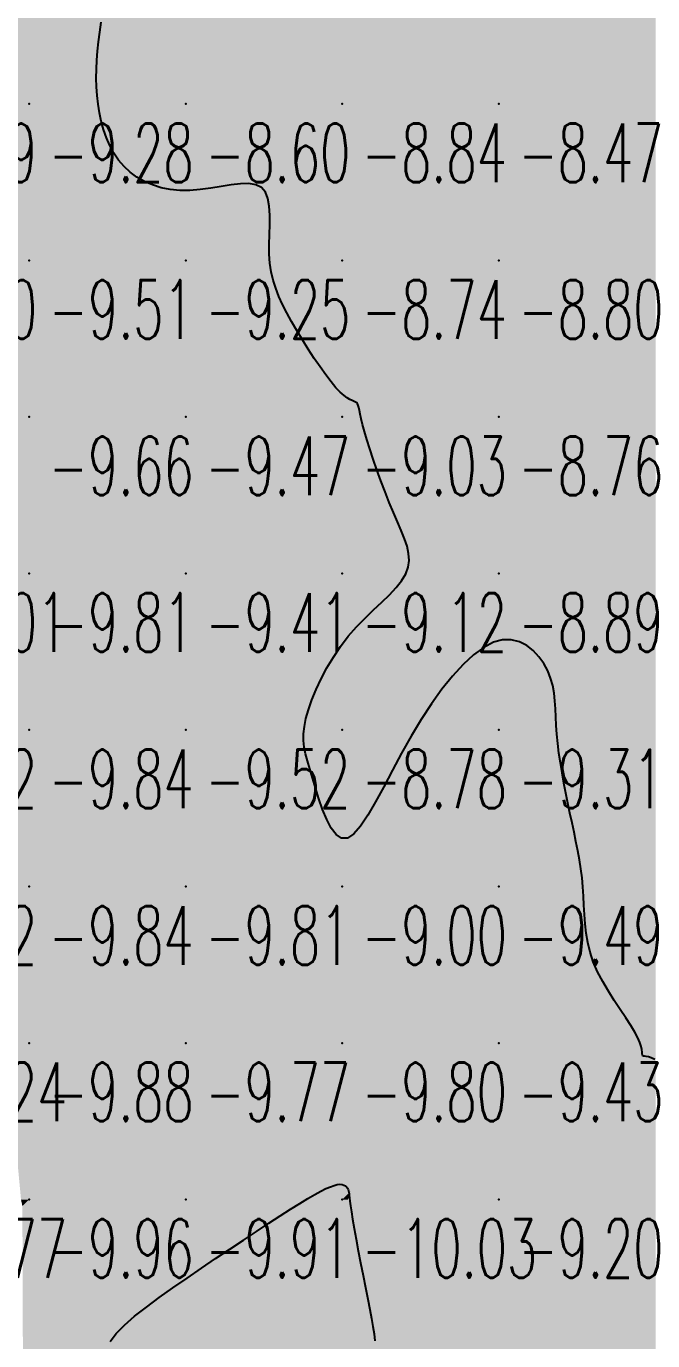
# Model space of a CAD drawing. Header units: millimetres. Extents: x 88261 to 90953, y 390274 to 392322.
# Drawn here: x 89790.1 to 89830.1, y 391978.2 to 392062.2 of the extents above; entities that cross this region are included whole.
import ezdxf
from ezdxf.enums import TextEntityAlignment as Align

# ---------------------------------------------------------------- set-up
doc = ezdxf.new("R2010")
doc.units = ezdxf.units.MM
doc.header["$LTSCALE"] = 25
for name, color, linetype in [('CN_03_00', 7, 'Continuous'), ('CN_04_00', 242, 'Continuous'), ('COTEAlt', 7, 'Continuous'), ('TN_COLORIAGE', 7, 'Continuous')]:
    doc.layers.add(name, color=color, linetype=linetype)
doc.styles.add('Simplex 1.0', font='Simplex.shx', dxfattribs={"width": 0.99, "height": 2.5})
doc.styles.get("Standard").update_dxf_attribs({"font": 'times.ttf'})

# ---------------------------------------------------------------- blocks, each defined once
blk = doc.blocks.new('COTE')
at = {"color": 0}
blk.add_point((0, 0), dxfattribs=at)
at = {"layer": 'COTEAlt'}
blk.add_attdef('ALT', text='', height=3.75, dxfattribs=at).set_placement((1.25, -1.25), align=Align.TOP_LEFT)

msp = doc.modelspace()

# ---------------------------------------------------------------- linework, layer by layer
at = {"layer": 'CN_03_00', "elevation": -9, "flags": 128}
msp.add_lwpolyline([(89830.198, 391996.186), (89829.979, 391996.296), (89829.8, 391996.358), (89829.659, 391996.387), (89829.552, 391996.399), (89829.476, 391996.407), (89829.429, 391996.427), (89829.407, 391996.472), (89829.398, 391996.548), (89829.39, 391996.66), (89829.37, 391996.814), (89829.326, 391997.014), (89829.245, 391997.264), (89829.115, 391997.57), (89828.923, 391997.936), (89828.662, 391998.366), (89828.345, 391998.851), (89827.99, 391999.383), (89827.615, 391999.953), (89827.238, 392000.552), (89826.878, 392001.169), (89826.551, 392001.796), (89826.277, 392002.424), (89826.068, 392003.045), (89825.919, 392003.658), (89825.816, 392004.263), (89825.75, 392004.862), (89825.708, 392005.456), (89825.68, 392006.044), (89825.652, 392006.628), (89825.615, 392007.208), (89825.558, 392007.786), (89825.483, 392008.363), (89825.391, 392008.941), (89825.286, 392009.523), (89825.17, 392010.111), (89825.046, 392010.707), (89824.917, 392011.313), (89824.784, 392011.931), (89824.652, 392012.562), (89824.521, 392013.203), (89824.397, 392013.848), (89824.28, 392014.493), (89824.174, 392015.132), (89824.082, 392015.76), (89824.007, 392016.372), (89823.951, 392016.963), (89823.914, 392017.53), (89823.888, 392018.073), (89823.863, 392018.597), (89823.828, 392019.104), (89823.77, 392019.596), (89823.681, 392020.077), (89823.549, 392020.55), (89823.363, 392021.018), (89823.114, 392021.479), (89822.805, 392021.916), (89822.439, 392022.308), (89822.021, 392022.633), (89821.553, 392022.871), (89821.041, 392022.999), (89820.487, 392022.997), (89819.897, 392022.842), (89819.275, 392022.52), (89818.627, 392022.042), (89817.961, 392021.425), (89817.286, 392020.685), (89816.608, 392019.84), (89815.936, 392018.907), (89815.277, 392017.903), (89814.639, 392016.844), (89814.029, 392015.753), (89813.447, 392014.663), (89812.894, 392013.614), (89812.371, 392012.644), (89811.877, 392011.792), (89811.413, 392011.098), (89810.979, 392010.6), (89810.575, 392010.337), (89810.202, 392010.333), (89809.858, 392010.558), (89809.543, 392010.967), (89809.254, 392011.514), (89808.99, 392012.154), (89808.751, 392012.843), (89808.534, 392013.535), (89808.34, 392014.185), (89808.166, 392014.758), (89808.018, 392015.264), (89807.9, 392015.722), (89807.817, 392016.151), (89807.774, 392016.57), (89807.774, 392016.999), (89807.825, 392017.457), (89807.929, 392017.964), (89808.091, 392018.533), (89808.309, 392019.156), (89808.58, 392019.819), (89808.901, 392020.506), (89809.27, 392021.205), (89809.683, 392021.9), (89810.137, 392022.577), (89810.631, 392023.223), (89811.157, 392023.826), (89811.701, 392024.388), (89812.244, 392024.915), (89812.767, 392025.412), (89813.253, 392025.884), (89813.682, 392026.338), (89814.037, 392026.778), (89814.298, 392027.209), (89814.454, 392027.638), (89814.511, 392028.071), (89814.482, 392028.515), (89814.381, 392028.976), (89814.221, 392029.462), (89814.015, 392029.979), (89813.776, 392030.534), (89813.516, 392031.134), (89813.248, 392031.782), (89812.979, 392032.465), (89812.714, 392033.165), (89812.46, 392033.865), (89812.221, 392034.547), (89812.004, 392035.195), (89811.814, 392035.791), (89811.658, 392036.319), (89811.538, 392036.764), (89811.449, 392037.13), (89811.385, 392037.427), (89811.337, 392037.662), (89811.3, 392037.843), (89811.264, 392037.979), (89811.223, 392038.077), (89811.169, 392038.146), (89811.097, 392038.194), (89811.002, 392038.236), (89810.883, 392038.284), (89810.737, 392038.352), (89810.563, 392038.454), (89810.356, 392038.605), (89810.117, 392038.817), (89809.841, 392039.105), (89809.529, 392039.478), (89809.187, 392039.925), (89808.825, 392040.432), (89808.451, 392040.984), (89808.073, 392041.565), (89807.701, 392042.162), (89807.344, 392042.758), (89807.009, 392043.338), (89806.706, 392043.893), (89806.435, 392044.426), (89806.199, 392044.945), (89805.998, 392045.461), (89805.835, 392045.98), (89805.71, 392046.513), (89805.624, 392047.066), (89805.58, 392047.65), (89805.574, 392048.267), (89805.591, 392048.902), (89805.612, 392049.533), (89805.617, 392050.14), (89805.586, 392050.701), (89805.502, 392051.195), (89805.343, 392051.602), (89805.091, 392051.901), (89804.732, 392052.078), (89804.279, 392052.149), (89803.747, 392052.138), (89803.154, 392052.071), (89802.517, 392051.969), (89801.854, 392051.859), (89801.181, 392051.763), (89800.517, 392051.706), (89799.875, 392051.707), (89799.261, 392051.768), (89798.677, 392051.886), (89798.127, 392052.06), (89797.612, 392052.285), (89797.136, 392052.56), (89796.701, 392052.882), (89796.31, 392053.249), (89795.965, 392053.656), (89795.663, 392054.1), (89795.404, 392054.576), (89795.184, 392055.076), (89795, 392055.598), (89794.851, 392056.134), (89794.734, 392056.681), (89794.647, 392057.232), (89794.586, 392057.783), (89794.551, 392058.337), (89794.539, 392058.894), (89794.549, 392059.459), (89794.577, 392060.032), (89794.623, 392060.617), (89794.684, 392061.217), (89794.758, 392061.833), (89794.843, 392062.467)], dxfattribs=at)
at = {"layer": 'CN_04_00', "elevation": -10, "flags": 128}
msp.add_lwpolyline([(89795.415, 391978.169), (89795.805, 391978.676), (89796.337, 391979.216), (89796.987, 391979.783), (89797.734, 391980.372), (89798.556, 391980.978), (89799.43, 391981.596), (89800.334, 391982.219), (89801.248, 391982.844), (89802.159, 391983.461), (89803.056, 391984.065), (89803.928, 391984.648), (89804.764, 391985.202), (89805.553, 391985.72), (89806.285, 391986.195), (89806.948, 391986.618), (89807.534, 391986.986), (89808.047, 391987.298), (89808.492, 391987.559), (89808.877, 391987.77), (89809.206, 391987.936), (89809.486, 391988.06), (89809.724, 391988.145), (89809.925, 391988.194), (89810.095, 391988.21), (89810.238, 391988.198), (89810.355, 391988.162), (89810.449, 391988.108), (89810.523, 391988.04), (89810.579, 391987.962), (89810.62, 391987.879), (89810.649, 391987.796), (89810.667, 391987.714), (89810.68, 391987.621), (89810.692, 391987.503), (89810.708, 391987.343), (89810.733, 391987.126), (89810.77, 391986.838), (89810.825, 391986.462), (89810.903, 391985.984), (89811.006, 391985.395), (89811.131, 391984.715), (89811.271, 391983.971), (89811.42, 391983.188), (89811.574, 391982.395), (89811.725, 391981.616), (89811.869, 391980.88), (89811.999, 391980.211), (89812.11, 391979.63), (89812.202, 391979.118), (89812.274, 391978.652), (89812.325, 391978.205)], dxfattribs=at)
at = {"layer": 'TN_COLORIAGE', "color": 181}
for points in [[(89780.249, 392057.239, -9.421), (89790.249, 392057.239, -9.421), (89790.249, 392067.239, -9.421)], [(89780.249, 392067.239, -9.421), (89780.249, 392057.239, -9.421), (89790.249, 392067.239, -9.421)], [(89790.249, 392067.239, -9), (89795.634, 392067.239, -9), (89790.249, 392057.239, -9), (89794.638, 392061.629, -9)], [(89794.357, 392057.239, -9.282), (89794.638, 392061.629, -9.282), (89790.249, 392057.239, -9.282)], [(89780.249, 392057.239, -9.282), (89780.249, 392047.239, -9.282), (89790.249, 392057.239, -9.282)], [(89780.249, 392047.239, -9.282), (89790.249, 392047.239, -9.282), (89790.249, 392057.239, -9.282)], [(89790.249, 392047.239, -9), (89795.814, 392052.804, -9), (89790.249, 392057.239, -9), (89794.357, 392057.239, -9)], [(89790.249, 392047.239, -9), (89795.814, 392052.804, -9), (89800.249, 392047.239, -9), (89800.249, 392051.037, -9)], [(89805.129, 392047.239, -9.248), (89806.292, 392053.283, -9.248), (89800.249, 392047.239, -9.248)], [(89800.249, 392051.037, -9.248), (89806.292, 392053.283, -9.248), (89800.249, 392047.239, -9.248)], [(89780.249, 392037.239, -9.508), (89790.249, 392037.239, -9.508), (89790.249, 392047.239, -9.508)], [(89780.249, 392047.239, -9.508), (89780.249, 392037.239, -9.508), (89790.249, 392047.239, -9.508)], [(89790.249, 392047.239, -9.248), (89790.249, 392037.239, -9.248), (89800.249, 392047.239, -9.248)], [(89790.249, 392037.239, -9.248), (89800.249, 392037.239, -9.248), (89800.249, 392047.239, -9.248)], [(89800.249, 392037.239, -9), (89806.67, 392043.66, -9), (89800.249, 392047.239, -9), (89805.129, 392047.239, -9)], [(89800.249, 392037.239, -9), (89806.67, 392043.66, -9), (89810.249, 392037.239, -9), (89810.249, 392038.15, -9)], [(89810.249, 392038.15, -9.026), (89811.381, 392038.372, -9.026), (89810.249, 392037.239, -9.026)], [(89811.243, 392037.239, -9.026), (89811.381, 392038.372, -9.026), (89810.249, 392037.239, -9.026)], [(89780.249, 392027.97, -9.663), (89780.673, 392027.664, -9.663), (89780.249, 392037.239, -9.663), (89790.249, 392037.239, -9.663)], [(89780.99, 392027.239, -9.663), (89780.673, 392027.664, -9.663), (89790.249, 392027.239, -9.663), (89790.249, 392037.239, -9.663)], [(89790.249, 392027.239, -9.467), (89800.249, 392027.239, -9.467), (89800.249, 392037.239, -9.467)], [(89790.249, 392037.239, -9.467), (89790.249, 392027.239, -9.467), (89800.249, 392037.239, -9.467)], [(89800.249, 392027.239, -9.026), (89810.249, 392027.239, -9.026), (89810.249, 392037.239, -9.026)], [(89800.249, 392037.239, -9.026), (89800.249, 392027.239, -9.026), (89810.249, 392037.239, -9.026)], [(89810.249, 392027.239, -9), (89813.591, 392030.582, -9), (89810.249, 392037.239, -9), (89811.243, 392037.239, -9)], [(89813.591, 392030.582, -9.118), (89815.487, 392027.239, -9.118), (89810.249, 392027.239, -9.118)], [(89780.249, 392017.239, -9.814), (89790.249, 392017.239, -9.814), (89790.249, 392027.239, -9.814)], [(89780.249, 392025.638, -9.814), (89780.99, 392027.239, -9.814), (89780.249, 392017.239, -9.814), (89790.249, 392027.239, -9.814)], [(89790.249, 392027.239, -9.409), (89790.249, 392017.239, -9.409), (89800.249, 392027.239, -9.409)], [(89790.249, 392017.239, -9.409), (89800.249, 392017.239, -9.409), (89800.249, 392027.239, -9.409)], [(89800.249, 392027.239, -9.118), (89800.249, 392017.239, -9.118), (89810.249, 392027.239, -9.118)], [(89800.249, 392017.239, -9), (89807.3, 392017.239, -9), (89810.249, 392027.239, -9), (89810.249, 392023.715, -9)], [(89810.249, 392023.715, -9.118), (89815.487, 392027.239, -9.118), (89810.249, 392027.239, -9.118)], [(89814.335, 392017.239, -9.315), (89820.249, 392024.692, -9.315), (89820.249, 392017.239, -9.315)], [(89824.053, 392021.043, -9.315), (89820.249, 392024.692, -9.315), (89820.249, 392017.239, -9.315)], [(89823.716, 392017.239, -9.315), (89824.053, 392021.043, -9.315), (89820.249, 392017.239, -9.315)], [(89780.249, 392017.239, -9.836), (89780.249, 392007.239, -9.836), (89790.249, 392017.239, -9.836)], [(89780.249, 392007.239, -9.836), (89790.249, 392007.239, -9.836), (89790.249, 392017.239, -9.836)], [(89790.249, 392007.239, -9.52), (89800.249, 392007.239, -9.52), (89800.249, 392017.239, -9.52)], [(89790.249, 392017.239, -9.52), (89790.249, 392007.239, -9.52), (89800.249, 392017.239, -9.52)], [(89800.249, 392007.239, -9), (89808.122, 392015.113, -9), (89800.249, 392017.239, -9), (89807.3, 392017.239, -9)], [(89810.249, 392007.239, -9.315), (89820.249, 392007.239, -9.315), (89820.249, 392017.239, -9.315)], [(89820.249, 392017.239, -9), (89814.335, 392017.239, -9), (89810.249, 392007.239, -9), (89810.249, 392007.417, -9)], [(89820.249, 392007.239, -9), (89824.786, 392011.777, -9), (89820.249, 392017.239, -9), (89823.716, 392017.239, -9)], [(89800.249, 392007.239, -9), (89808.122, 392015.113, -9), (89810.249, 392007.239, -9), (89810.249, 392007.417, -9)], [(89824.786, 392011.777, -9.493), (89825.845, 392007.239, -9.493), (89820.249, 392007.239, -9.493)], [(89786.291, 392003.281, -9.819), (89780.249, 392002.929, -9.819), (89790.249, 392007.239, -9.819), (89780.249, 392007.239, -9.819)], [(89786.929, 391997.239, -9.843), (89786.291, 392003.281, -9.843), (89790.249, 391997.239, -9.843), (89790.249, 392007.239, -9.843)], [(89790.249, 392007.239, -9.805), (89790.249, 391997.239, -9.805), (89800.249, 392007.239, -9.805)], [(89790.249, 391997.239, -9.805), (89800.249, 391997.239, -9.805), (89800.249, 392007.239, -9.805)], [(89800.249, 392007.239, -9.004), (89800.249, 391997.239, -9.004), (89810.249, 392007.239, -9.004)], [(89800.249, 391997.239, -9.004), (89810.249, 391997.239, -9.004), (89810.249, 392007.239, -9.004)], [(89810.249, 392007.239, -9.493), (89810.249, 391997.239, -9.493), (89820.249, 392007.239, -9.493)], [(89810.249, 391997.239, -9.493), (89820.249, 391997.239, -9.493), (89820.249, 392007.239, -9.493)], [(89820.249, 392007.239, -9), (89825.845, 392007.239, -9), (89820.249, 391997.239, -9), (89825.525, 392002.516, -9)], [(89825.525, 392002.516, -9.433), (89829.715, 391997.239, -9.433), (89820.249, 391997.239, -9.433)], [(89786.929, 391997.239, -9.881), (89788.914, 391995.904, -9.881), (89790.249, 391997.239, -9.881)], [(89789.731, 391987.239, -9.881), (89788.914, 391995.904, -9.881), (89790.249, 391987.239, -9.881), (89790.249, 391997.239, -9.881)], [(89790.249, 391997.239, -9.772), (89790.249, 391987.239, -9.772), (89800.249, 391997.239, -9.772)], [(89790.249, 391987.239, -9.772), (89800.249, 391987.239, -9.772), (89800.249, 391997.239, -9.772)], [(89800.249, 391997.239, -9.798), (89800.249, 391987.239, -9.798), (89810.249, 391997.239, -9.798)], [(89807.798, 391987.239, -9.798), (89810.249, 391988.544, -9.798), (89800.249, 391987.239, -9.798), (89810.249, 391997.239, -9.798)], [(89810.249, 391988.544, -9.433), (89810.757, 391987.748, -9.433), (89810.249, 391997.239, -9.433), (89820.249, 391997.239, -9.433)], [(89810.757, 391987.748, -9.198), (89810.614, 391987.239, -9.198), (89820.249, 391997.239, -9.198), (89820.249, 391987.239, -9.198)], [(89820.249, 391997.239, -9), (89829.715, 391997.239, -9), (89820.249, 391987.239, -9), (89829.153, 391996.144, -9)], [(89830.249, 391987.239, -9), (89830.249, 391996.747, -9), (89820.249, 391987.239, -9), (89829.153, 391996.144, -9)], [(89789.731, 391987.239, -9.958), (89789.819, 391986.81, -9.958), (89790.249, 391987.239, -9.958)], [(89789.851, 391977.239, -9.958), (89789.819, 391986.81, -9.958), (89790.249, 391977.239, -9.958), (89790.249, 391987.239, -9.958)], [(89790.249, 391987.239, -9.906), (89790.249, 391977.239, -9.906), (89800.249, 391987.239, -9.906)], [(89793.21, 391977.239, -9.906), (89800.249, 391982.209, -9.906), (89790.249, 391977.239, -9.906), (89800.249, 391987.239, -9.906)], [(89807.798, 391987.239, -9.906), (89800.249, 391982.209, -9.906), (89800.249, 391987.239, -9.906)], [(89810.614, 391987.239, -9.198), (89812.207, 391979.197, -9.198), (89820.249, 391987.239, -9.198)], [(89812.552, 391977.239, -9.198), (89812.207, 391979.197, -9.198), (89820.249, 391977.239, -9.198), (89820.249, 391987.239, -9.198)], [(89820.249, 391987.239, -9.472), (89820.249, 391977.239, -9.472), (89830.249, 391987.239, -9.472)], [(89820.249, 391977.239, -9.472), (89830.249, 391977.239, -9.472), (89830.249, 391987.239, -9.472)]]:
    msp.add_solid(points, dxfattribs=at)
at = {"layer": 'TN_COLORIAGE', "color": 171}
for points in [[(89794.638, 392061.629, -8.595), (89794.357, 392057.239, -8.595), (89800.249, 392067.239, -8.595), (89800.249, 392057.239, -8.595)], [(89794.638, 392061.629, -8.639), (89795.634, 392067.239, -8.639), (89800.249, 392067.239, -8.639)], [(89800.249, 392057.239, -8.679), (89810.249, 392057.239, -8.679), (89810.249, 392067.239, -8.679)], [(89800.249, 392067.239, -8.679), (89800.249, 392057.239, -8.679), (89810.249, 392067.239, -8.679)], [(89810.249, 392067.239, -8.455), (89810.249, 392057.239, -8.455), (89820.249, 392067.239, -8.455)], [(89810.249, 392057.239, -8.455), (89820.249, 392057.239, -8.455), (89820.249, 392067.239, -8.455)], [(89820.249, 392057.239, -8.162), (89830.249, 392057.239, -8.162), (89830.249, 392067.239, -8.162)], [(89820.249, 392067.239, -8.162), (89820.249, 392057.239, -8.162), (89830.249, 392067.239, -8.162)], [(89794.357, 392057.239, -8.595), (89795.814, 392052.804, -8.595), (89800.249, 392057.239, -8.595)], [(89800.249, 392051.037, -8.595), (89795.814, 392052.804, -8.595), (89800.249, 392057.239, -8.595)], [(89806.292, 392053.283, -8.595), (89800.249, 392051.037, -8.595), (89810.249, 392057.239, -8.595), (89800.249, 392057.239, -8.595)], [(89806.292, 392053.283, -8.74), (89805.129, 392047.239, -8.74), (89810.249, 392057.239, -8.74), (89810.249, 392047.239, -8.74)], [(89810.249, 392047.239, -8.475), (89820.249, 392047.239, -8.475), (89820.249, 392057.239, -8.475)], [(89810.249, 392057.239, -8.475), (89810.249, 392047.239, -8.475), (89820.249, 392057.239, -8.475)], [(89820.249, 392047.239, -8.143), (89830.249, 392047.239, -8.143), (89830.249, 392057.239, -8.143)], [(89820.249, 392057.239, -8.143), (89820.249, 392047.239, -8.143), (89830.249, 392057.239, -8.143)], [(89805.129, 392047.239, -8.74), (89806.67, 392043.66, -8.74), (89810.249, 392047.239, -8.74)], [(89810.249, 392038.15, -8.74), (89806.67, 392043.66, -8.74), (89810.249, 392047.239, -8.74)], [(89811.381, 392038.372, -8.74), (89810.249, 392038.15, -8.74), (89820.249, 392047.239, -8.74), (89810.249, 392047.239, -8.74)], [(89811.381, 392038.372, -8.764), (89811.243, 392037.239, -8.764), (89820.249, 392047.239, -8.764), (89820.249, 392037.239, -8.764)], [(89820.249, 392047.239, -8.329), (89820.249, 392037.239, -8.329), (89830.249, 392047.239, -8.329)], [(89820.249, 392037.239, -8.329), (89830.249, 392037.239, -8.329), (89830.249, 392047.239, -8.329)], [(89811.243, 392037.239, -8.764), (89813.591, 392030.582, -8.764), (89820.249, 392037.239, -8.764)], [(89815.487, 392027.239, -8.764), (89813.591, 392030.582, -8.764), (89820.249, 392027.239, -8.764), (89820.249, 392037.239, -8.764)], [(89820.249, 392027.239, -8.516), (89830.249, 392027.239, -8.516), (89830.249, 392037.239, -8.516)], [(89820.249, 392037.239, -8.516), (89820.249, 392027.239, -8.516), (89830.249, 392037.239, -8.516)], [(89815.487, 392027.239, -8.782), (89810.249, 392023.715, -8.782), (89820.249, 392027.239, -8.782), (89810.249, 392017.239, -8.782)], [(89820.249, 392024.692, -8.782), (89814.335, 392017.239, -8.782), (89820.249, 392027.239, -8.782), (89810.249, 392017.239, -8.782)], [(89820.249, 392024.692, -8.487), (89824.053, 392021.043, -8.487), (89820.249, 392027.239, -8.487), (89830.249, 392027.239, -8.487)], [(89824.053, 392021.043, -8.407), (89823.716, 392017.239, -8.407), (89830.249, 392027.239, -8.407), (89830.249, 392017.239, -8.407)], [(89810.249, 392023.715, -8.782), (89807.3, 392017.239, -8.782), (89810.249, 392017.239, -8.782)], [(89807.3, 392017.239, -8.782), (89808.122, 392015.113, -8.782), (89810.249, 392017.239, -8.782)], [(89810.249, 392007.417, -8.782), (89808.122, 392015.113, -8.782), (89810.249, 392017.239, -8.782)], [(89810.249, 392007.417, -8.782), (89814.335, 392017.239, -8.782), (89810.249, 392017.239, -8.782)], [(89823.716, 392017.239, -8.407), (89824.786, 392011.777, -8.407), (89830.249, 392017.239, -8.407)], [(89825.845, 392007.239, -8.407), (89824.786, 392011.777, -8.407), (89830.249, 392007.239, -8.407), (89830.249, 392017.239, -8.407)], [(89825.525, 392002.516, -8.612), (89825.845, 392007.239, -8.612), (89830.249, 392007.239, -8.612)], [(89829.715, 391997.239, -8.612), (89825.525, 392002.516, -8.612), (89830.249, 391997.239, -8.612), (89830.249, 392007.239, -8.612)], [(89829.153, 391996.144, -8.976), (89829.715, 391997.239, -8.976), (89830.249, 391997.239, -8.976)], [(89829.153, 391996.144, -8.976), (89830.249, 391996.747, -8.976), (89830.249, 391997.239, -8.976)]]:
    msp.add_solid(points, dxfattribs=at)
at = {"layer": 'TN_COLORIAGE', "color": 191}
for points in [[(89810.249, 391988.544, -10.03), (89807.798, 391987.239, -10.03), (89810.249, 391987.239, -10.03)], [(89810.757, 391987.748, -10.03), (89810.249, 391988.544, -10.03), (89810.249, 391987.239, -10.03)], [(89800.249, 391977.239, -10), (89800.249, 391982.209, -10), (89810.249, 391987.239, -10), (89807.798, 391987.239, -10)], [(89800.249, 391977.239, -10.03), (89810.249, 391977.239, -10.03), (89810.249, 391987.239, -10.03)], [(89810.614, 391987.239, -10.03), (89810.757, 391987.748, -10.03), (89810.249, 391987.239, -10.03)], [(89810.249, 391977.239, -10), (89812.207, 391979.197, -10), (89810.249, 391987.239, -10), (89810.614, 391987.239, -10)], [(89800.249, 391982.209, -10.092), (89793.21, 391977.239, -10.092), (89800.249, 391977.239, -10.092)], [(89812.207, 391979.197, -10.195), (89812.552, 391977.239, -10.195), (89810.249, 391977.239, -10.195)]]:
    msp.add_solid(points, dxfattribs=at)

# ---------------------------------------------------------------- block references
at = {"layer": 'COTEAlt'}
ref = msp.add_blockref('COTE', (89780.249, 392057.239), dxfattribs=at)
ref.add_attrib('ALT', '-9.79', dxfattribs={"height": 3.75, "style": 'Simplex 1.0', "width": 0.6}).set_placement((89781.499, 392055.989), align=Align.TOP_LEFT)
ref = msp.add_blockref('COTE', (89790.249, 392057.239), dxfattribs=at)
ref.add_attrib('ALT', '-9.28', dxfattribs={"height": 3.75, "style": 'Simplex 1.0', "width": 0.6}).set_placement((89791.499, 392055.989), align=Align.TOP_LEFT)
ref = msp.add_blockref('COTE', (89800.249, 392057.239), dxfattribs=at)
ref.add_attrib('ALT', '-8.60', dxfattribs={"height": 3.75, "style": 'Simplex 1.0', "width": 0.6}).set_placement((89801.499, 392055.989), align=Align.TOP_LEFT)
ref = msp.add_blockref('COTE', (89810.249, 392057.239), dxfattribs=at)
ref.add_attrib('ALT', '-8.84', dxfattribs={"height": 3.75, "style": 'Simplex 1.0', "width": 0.6}).set_placement((89811.499, 392055.989), align=Align.TOP_LEFT)
ref = msp.add_blockref('COTE', (89820.249, 392057.239), dxfattribs=at)
ref.add_attrib('ALT', '-8.47', dxfattribs={"height": 3.75, "style": 'Simplex 1.0', "width": 0.6}).set_placement((89821.499, 392055.989), align=Align.TOP_LEFT)
ref = msp.add_blockref('COTE', (89780.249, 392047.239), dxfattribs=at)
ref.add_attrib('ALT', '-9.50', dxfattribs={"height": 3.75, "style": 'Simplex 1.0', "width": 0.6}).set_placement((89781.499, 392045.989), align=Align.TOP_LEFT)
ref = msp.add_blockref('COTE', (89790.249, 392047.239), dxfattribs=at)
ref.add_attrib('ALT', '-9.51', dxfattribs={"height": 3.75, "style": 'Simplex 1.0', "width": 0.6}).set_placement((89791.499, 392045.989), align=Align.TOP_LEFT)
ref = msp.add_blockref('COTE', (89800.249, 392047.239), dxfattribs=at)
ref.add_attrib('ALT', '-9.25', dxfattribs={"height": 3.75, "style": 'Simplex 1.0', "width": 0.6}).set_placement((89801.499, 392045.989), align=Align.TOP_LEFT)
ref = msp.add_blockref('COTE', (89810.249, 392047.239), dxfattribs=at)
ref.add_attrib('ALT', '-8.74', dxfattribs={"height": 3.75, "style": 'Simplex 1.0', "width": 0.6}).set_placement((89811.499, 392045.989), align=Align.TOP_LEFT)
ref = msp.add_blockref('COTE', (89820.249, 392047.239), dxfattribs=at)
ref.add_attrib('ALT', '-8.80', dxfattribs={"height": 3.75, "style": 'Simplex 1.0', "width": 0.6}).set_placement((89821.499, 392045.989), align=Align.TOP_LEFT)
ref = msp.add_blockref('COTE', (89790.249, 392037.239), dxfattribs=at)
ref.add_attrib('ALT', '-9.66', dxfattribs={"height": 3.75, "style": 'Simplex 1.0', "width": 0.6}).set_placement((89791.499, 392035.989), align=Align.TOP_LEFT)
ref = msp.add_blockref('COTE', (89800.249, 392037.239), dxfattribs=at)
ref.add_attrib('ALT', '-9.47', dxfattribs={"height": 3.75, "style": 'Simplex 1.0', "width": 0.6}).set_placement((89801.499, 392035.989), align=Align.TOP_LEFT)
ref = msp.add_blockref('COTE', (89810.249, 392037.239), dxfattribs=at)
ref.add_attrib('ALT', '-9.03', dxfattribs={"height": 3.75, "style": 'Simplex 1.0', "width": 0.6}).set_placement((89811.499, 392035.989), align=Align.TOP_LEFT)
ref = msp.add_blockref('COTE', (89820.249, 392037.239), dxfattribs=at)
ref.add_attrib('ALT', '-8.76', dxfattribs={"height": 3.75, "style": 'Simplex 1.0', "width": 0.6}).set_placement((89821.499, 392035.989), align=Align.TOP_LEFT)
ref = msp.add_blockref('COTE', (89780.249, 392027.239), dxfattribs=at)
ref.add_attrib('ALT', '-10.01', dxfattribs={"height": 3.75, "style": 'Simplex 1.0', "width": 0.6}).set_placement((89781.499, 392025.989), align=Align.TOP_LEFT)
ref = msp.add_blockref('COTE', (89790.249, 392027.239), dxfattribs=at)
ref.add_attrib('ALT', '-9.81', dxfattribs={"height": 3.75, "style": 'Simplex 1.0', "width": 0.6}).set_placement((89791.499, 392025.989), align=Align.TOP_LEFT)
ref = msp.add_blockref('COTE', (89800.249, 392027.239), dxfattribs=at)
ref.add_attrib('ALT', '-9.41', dxfattribs={"height": 3.75, "style": 'Simplex 1.0', "width": 0.6}).set_placement((89801.499, 392025.989), align=Align.TOP_LEFT)
ref = msp.add_blockref('COTE', (89810.249, 392027.239), dxfattribs=at)
ref.add_attrib('ALT', '-9.12', dxfattribs={"height": 3.75, "style": 'Simplex 1.0', "width": 0.6}).set_placement((89811.499, 392025.989), align=Align.TOP_LEFT)
ref = msp.add_blockref('COTE', (89820.249, 392027.239), dxfattribs=at)
ref.add_attrib('ALT', '-8.89', dxfattribs={"height": 3.75, "style": 'Simplex 1.0', "width": 0.6}).set_placement((89821.499, 392025.989), align=Align.TOP_LEFT)
ref = msp.add_blockref('COTE', (89780.249, 392017.239), dxfattribs=at)
ref.add_attrib('ALT', '-9.92', dxfattribs={"height": 3.75, "style": 'Simplex 1.0', "width": 0.6}).set_placement((89781.499, 392015.989), align=Align.TOP_LEFT)
ref = msp.add_blockref('COTE', (89790.249, 392017.239), dxfattribs=at)
ref.add_attrib('ALT', '-9.84', dxfattribs={"height": 3.75, "style": 'Simplex 1.0', "width": 0.6}).set_placement((89791.499, 392015.989), align=Align.TOP_LEFT)
ref = msp.add_blockref('COTE', (89800.249, 392017.239), dxfattribs=at)
ref.add_attrib('ALT', '-9.52', dxfattribs={"height": 3.75, "style": 'Simplex 1.0', "width": 0.6}).set_placement((89801.499, 392015.989), align=Align.TOP_LEFT)
ref = msp.add_blockref('COTE', (89810.249, 392017.239), dxfattribs=at)
ref.add_attrib('ALT', '-8.78', dxfattribs={"height": 3.75, "style": 'Simplex 1.0', "width": 0.6}).set_placement((89811.499, 392015.989), align=Align.TOP_LEFT)
ref = msp.add_blockref('COTE', (89820.249, 392017.239), dxfattribs=at)
ref.add_attrib('ALT', '-9.31', dxfattribs={"height": 3.75, "style": 'Simplex 1.0', "width": 0.6}).set_placement((89821.499, 392015.989), align=Align.TOP_LEFT)
ref = msp.add_blockref('COTE', (89780.249, 392007.239), dxfattribs=at)
ref.add_attrib('ALT', '-9.82', dxfattribs={"height": 3.75, "style": 'Simplex 1.0', "width": 0.6}).set_placement((89781.499, 392005.989), align=Align.TOP_LEFT)
ref = msp.add_blockref('COTE', (89790.249, 392007.239), dxfattribs=at)
ref.add_attrib('ALT', '-9.84', dxfattribs={"height": 3.75, "style": 'Simplex 1.0', "width": 0.6}).set_placement((89791.499, 392005.989), align=Align.TOP_LEFT)
ref = msp.add_blockref('COTE', (89800.249, 392007.239), dxfattribs=at)
ref.add_attrib('ALT', '-9.81', dxfattribs={"height": 3.75, "style": 'Simplex 1.0', "width": 0.6}).set_placement((89801.499, 392005.989), align=Align.TOP_LEFT)
ref = msp.add_blockref('COTE', (89810.249, 392007.239), dxfattribs=at)
ref.add_attrib('ALT', '-9.00', dxfattribs={"height": 3.75, "style": 'Simplex 1.0', "width": 0.6}).set_placement((89811.499, 392005.989), align=Align.TOP_LEFT)
ref = msp.add_blockref('COTE', (89820.249, 392007.239), dxfattribs=at)
ref.add_attrib('ALT', '-9.49', dxfattribs={"height": 3.75, "style": 'Simplex 1.0', "width": 0.6}).set_placement((89821.499, 392005.989), align=Align.TOP_LEFT)
ref = msp.add_blockref('COTE', (89780.249, 391997.239), dxfattribs=at)
ref.add_attrib('ALT', '-10.24', dxfattribs={"height": 3.75, "style": 'Simplex 1.0', "width": 0.6}).set_placement((89781.499, 391995.989), align=Align.TOP_LEFT)
ref = msp.add_blockref('COTE', (89790.249, 391997.239), dxfattribs=at)
ref.add_attrib('ALT', '-9.88', dxfattribs={"height": 3.75, "style": 'Simplex 1.0', "width": 0.6}).set_placement((89791.499, 391995.989), align=Align.TOP_LEFT)
ref = msp.add_blockref('COTE', (89800.249, 391997.239), dxfattribs=at)
ref.add_attrib('ALT', '-9.77', dxfattribs={"height": 3.75, "style": 'Simplex 1.0', "width": 0.6}).set_placement((89801.499, 391995.989), align=Align.TOP_LEFT)
ref = msp.add_blockref('COTE', (89810.249, 391997.239), dxfattribs=at)
ref.add_attrib('ALT', '-9.80', dxfattribs={"height": 3.75, "style": 'Simplex 1.0', "width": 0.6}).set_placement((89811.499, 391995.989), align=Align.TOP_LEFT)
ref = msp.add_blockref('COTE', (89820.249, 391997.239), dxfattribs=at)
ref.add_attrib('ALT', '-9.43', dxfattribs={"height": 3.75, "style": 'Simplex 1.0', "width": 0.6}).set_placement((89821.499, 391995.989), align=Align.TOP_LEFT)
ref = msp.add_blockref('COTE', (89780.249, 391987.239), dxfattribs=at)
ref.add_attrib('ALT', '-10.77', dxfattribs={"height": 3.75, "style": 'Simplex 1.0', "width": 0.6}).set_placement((89781.499, 391985.989), align=Align.TOP_LEFT)
ref = msp.add_blockref('COTE', (89790.249, 391987.239), dxfattribs=at)
ref.add_attrib('ALT', '-9.96', dxfattribs={"height": 3.75, "style": 'Simplex 1.0', "width": 0.6}).set_placement((89791.499, 391985.989), align=Align.TOP_LEFT)
ref = msp.add_blockref('COTE', (89800.249, 391987.239), dxfattribs=at)
ref.add_attrib('ALT', '-9.91', dxfattribs={"height": 3.75, "style": 'Simplex 1.0', "width": 0.6}).set_placement((89801.499, 391985.989), align=Align.TOP_LEFT)
ref = msp.add_blockref('COTE', (89810.249, 391987.239), dxfattribs=at)
ref.add_attrib('ALT', '-10.03', dxfattribs={"height": 3.75, "style": 'Simplex 1.0', "width": 0.6}).set_placement((89811.499, 391985.989), align=Align.TOP_LEFT)
ref = msp.add_blockref('COTE', (89820.249, 391987.239), dxfattribs=at)
ref.add_attrib('ALT', '-9.20', dxfattribs={"height": 3.75, "style": 'Simplex 1.0', "width": 0.6}).set_placement((89821.499, 391985.989), align=Align.TOP_LEFT)

doc.saveas('drawing.dxf')
